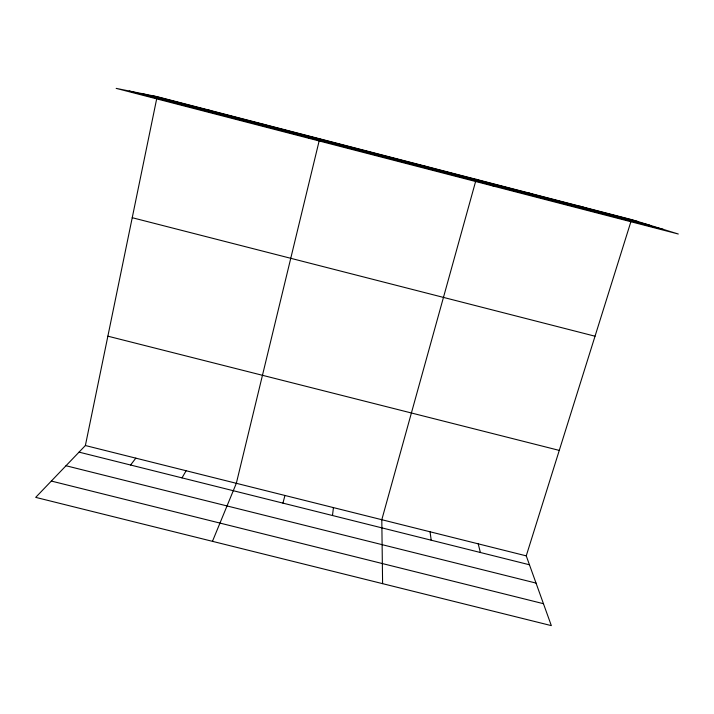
<?xml version="1.0" encoding="UTF-8"?>
<svg xmlns="http://www.w3.org/2000/svg" width="714" height="714" viewBox="0 0 714 714"><rect width="100%" height="100%" fill="white"/><g stroke="black" fill="none" stroke-linecap="round" stroke-linejoin="round"><path stroke-width="1.07" d="M332.483 515.517L333.429 507.6M631.551 219.591L526.245 555.858L551.333 625.625L35.7 497.372L85.377 445.527L157.134 96.649L116.168 88.375L678.3 234.013L631.551 219.591L157.134 96.649M282.94 503.129L284.94 495.471M212.46 541.337L236.334 483.307L319.667 138.775L309.019 138.346M181.999 477.88L186.14 470.74M130.591 465.028L135.821 458.147M263.02 124.388L265.626 124.772M207.569 110.018L211.451 110.732M85.377 445.527L526.245 555.858M79.049 452.132L529.449 564.774M66.009 465.742L536.035 583.088M51.337 481.058L543.443 603.696M107.868 336.178L559.267 450.4M132.233 217.708L595.03 336.214M151.966 95.614L637.459 221.411M141.292 93.454L649.651 225.178M129.18 91.008L663.476 229.444M579.902 206.203L584.605 207.72M528.119 192.789L531.627 193.994M494.49 186.39L476.202 179.339L381.803 519.712L382.597 583.65M424.152 165.844L425.249 166.424M478.21 543.836L480.388 552.502M430.06 531.787L431.202 540.203"/></g></svg>
